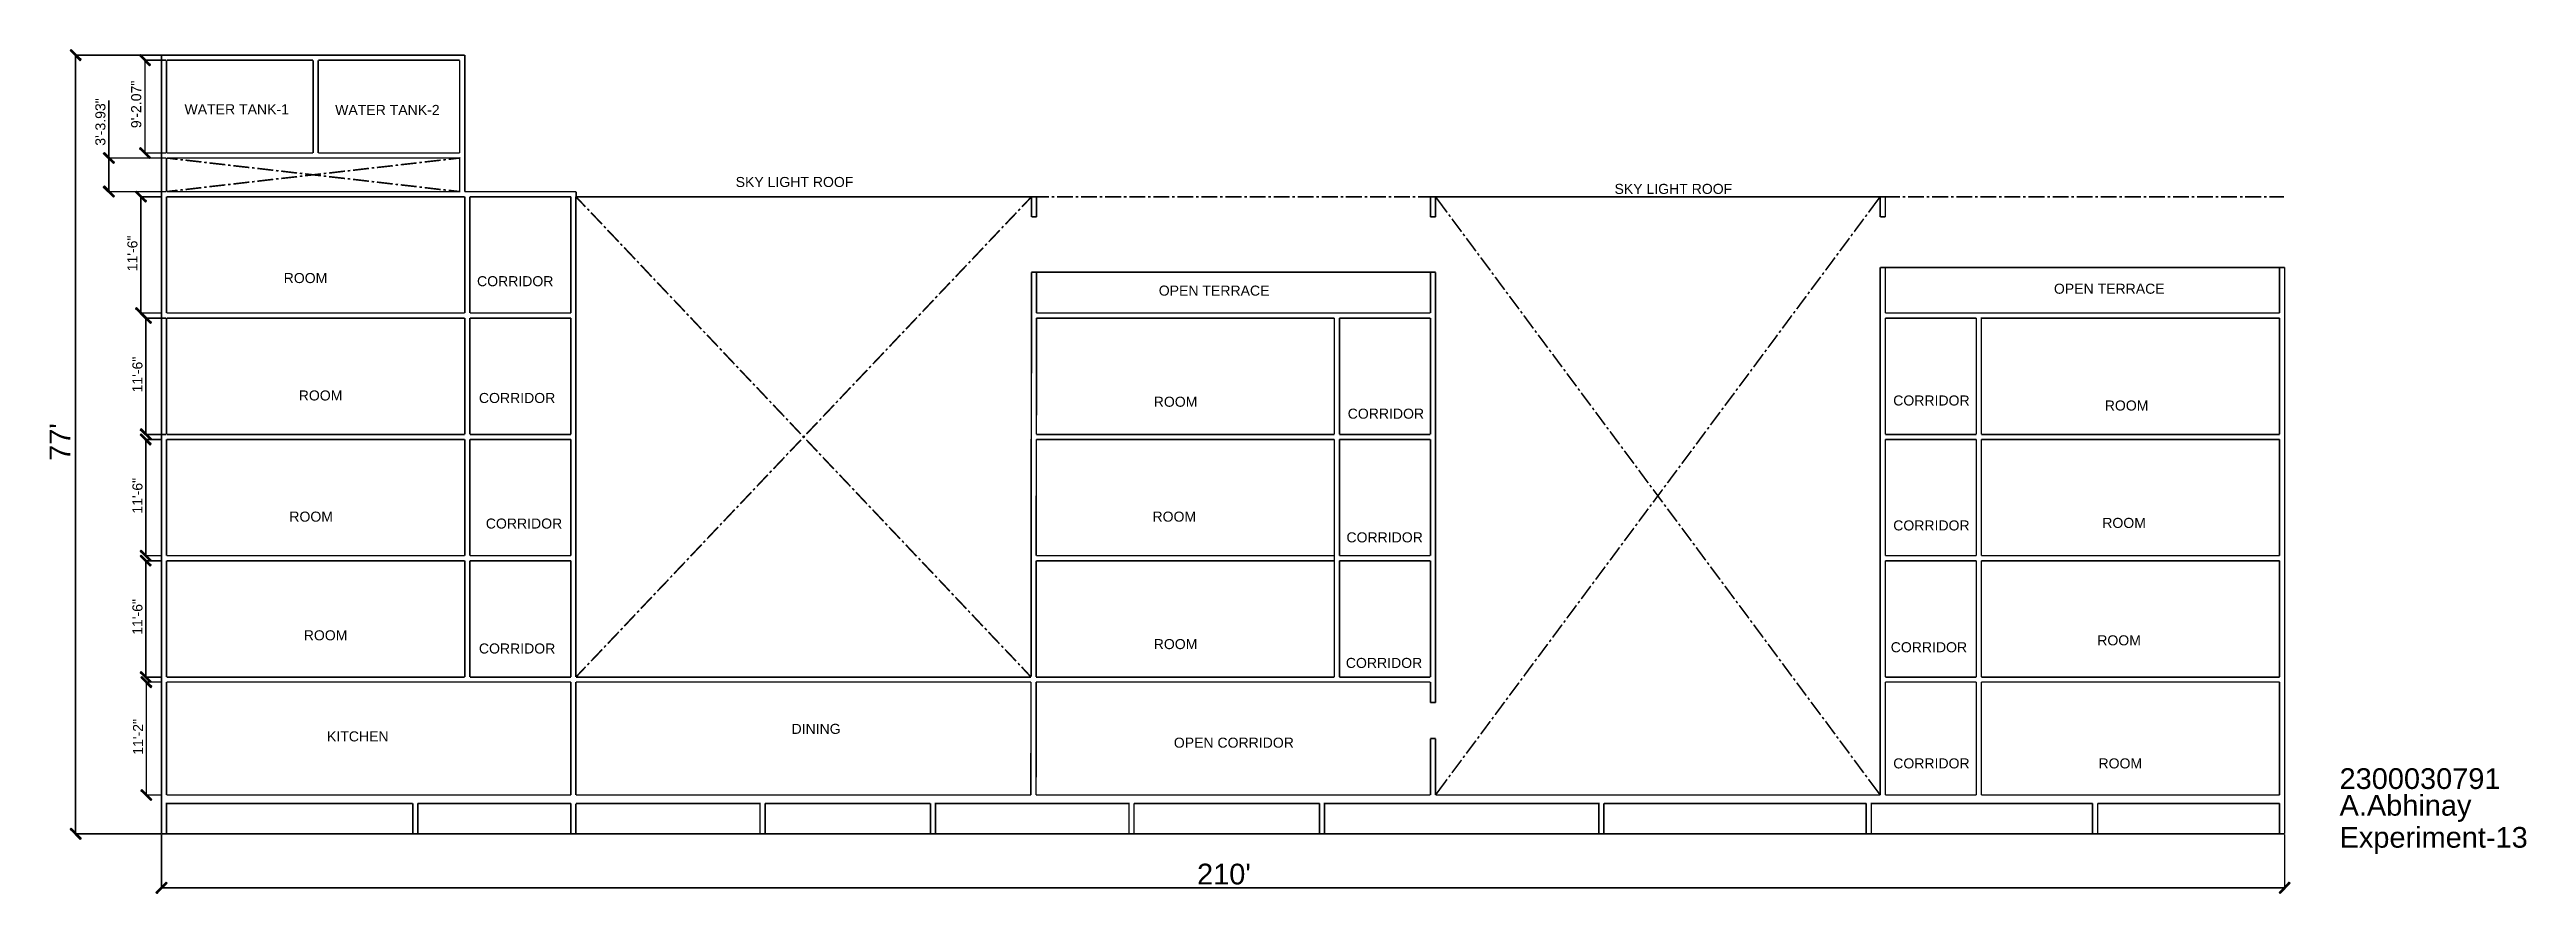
# Model space of a CAD drawing. Header units: millimetres. Extents: x 11 to 405, y 85 to 219.
import ezdxf

# ---------------------------------------------------------------- set-up
doc = ezdxf.new("R2010")
doc.units = ezdxf.units.MM
for name, color, linetype in [('H', 7, 'Continuous'), ('P', 7, 'Continuous'), ('T', 7, 'Continuous')]:
    doc.layers.add(name, color=color, linetype=linetype)

msp = doc.modelspace()

# ---------------------------------------------------------------- hatches: boundary and pattern name
at = {"layer": 'H', "linetype": 'Continuous'}
for points in [[(15.946, 217.293), (15.769, 217.135), (14.164, 218.74), (14.34, 218.916), (15.946, 217.293)], [(26.988, 216.5), (26.829, 216.323), (25.224, 217.946), (25.382, 218.105), (26.988, 216.5)], [(21.255, 200.925), (21.078, 200.748), (19.473, 202.353), (19.632, 202.53), (21.255, 200.925)], [(26.988, 201.718), (26.829, 201.56), (25.224, 203.165), (25.382, 203.323), (26.988, 201.718)], [(21.255, 195.562), (21.078, 195.386), (19.473, 197.009), (19.632, 197.168), (21.255, 195.562)], [(26.353, 194.751), (26.194, 194.575), (24.571, 196.18), (24.747, 196.374), (26.353, 194.751)], [(26.353, 176.23), (26.194, 176.054), (24.571, 177.659), (24.747, 177.853), (26.353, 176.23)], [(27.146, 175.419), (26.97, 175.26), (25.347, 176.865), (25.541, 177.024), (27.146, 175.419)], [(27.146, 156.898), (26.97, 156.739), (25.347, 158.344), (25.541, 158.503), (27.146, 156.898)], [(27.129, 156.104), (26.952, 155.928), (25.347, 157.533), (25.506, 157.709), (27.129, 156.104)], [(27.129, 137.583), (26.952, 137.407), (25.347, 139.012), (25.506, 139.188), (27.129, 137.583)], [(27.129, 136.772), (26.952, 136.613), (25.347, 138.218), (25.506, 138.377), (27.129, 136.772)], [(27.129, 118.251), (26.952, 118.092), (25.347, 119.698), (25.506, 119.856), (27.129, 118.251)], [(27.199, 117.44), (27.04, 117.281), (25.435, 118.886), (25.594, 119.063), (27.199, 117.44)], [(27.199, 99.448), (27.04, 99.289), (25.435, 100.894), (25.594, 101.071), (27.199, 99.448)], [(15.946, 93.292), (15.769, 93.116), (14.164, 94.721), (14.34, 94.897), (15.946, 93.292)], [(28.028, 84.508), (27.834, 84.684), (29.457, 86.289), (29.633, 86.113), (28.028, 84.508)], [(366.236, 84.508), (366.06, 84.684), (367.683, 86.289), (367.859, 86.113), (366.236, 84.508)]]:
    msp.add_hatch(color=256, dxfattribs=at).paths.add_polyline_path(points)

# ---------------------------------------------------------------- linework, layer by layer
at = {"layer": 'P'}
for points in [[(14.164, 218.74), (14.323, 218.916)], [(15.946, 217.311), (14.164, 218.74)], [(14.164, 218.74), (15.769, 217.135)], [(15.946, 217.311), (14.164, 218.74)], [(14.323, 218.916), (15.946, 217.311)], [(15.769, 217.135), (15.946, 217.311)], [(25.206, 217.946), (25.382, 218.105)], [(26.988, 216.5), (25.206, 217.946)], [(25.206, 217.946), (26.811, 216.341)], [(26.988, 216.5), (25.206, 217.946)], [(25.382, 218.105), (26.988, 216.5)], [(26.811, 216.341), (26.988, 216.5)], [(19.456, 202.371), (19.632, 202.53)], [(21.237, 200.925), (19.456, 202.371)], [(19.456, 202.371), (21.078, 200.748)], [(21.237, 200.925), (19.456, 202.371)], [(19.632, 202.53), (21.237, 200.925)], [(25.382, 203.341), (25.206, 203.165)], [(25.206, 203.165), (26.988, 201.736)], [(25.206, 203.165), (26.988, 201.736)], [(26.811, 201.56), (25.206, 203.165)], [(26.988, 201.736), (25.382, 203.341)], [(26.988, 201.736), (26.811, 201.56)], [(21.078, 200.748), (21.237, 200.925)], [(19.632, 197.185), (19.456, 197.009)], [(19.456, 197.009), (21.237, 195.562)], [(19.456, 197.009), (21.237, 195.562)], [(21.078, 195.386), (19.456, 197.009)], [(21.237, 195.562), (19.632, 197.185)], [(21.237, 195.562), (21.078, 195.386)], [(24.571, 196.197), (24.73, 196.374)], [(26.353, 194.751), (24.571, 196.197)], [(24.571, 196.197), (26.176, 194.592)], [(26.353, 194.751), (24.571, 196.197)], [(24.73, 196.374), (26.353, 194.751)], [(26.176, 194.592), (26.353, 194.751)], [(24.73, 177.853), (24.571, 177.677)], [(24.571, 177.677), (26.353, 176.23)], [(24.571, 177.677), (26.353, 176.23)], [(26.176, 176.071), (24.571, 177.677)], [(26.353, 176.23), (24.73, 177.853)], [(25.347, 176.865), (25.523, 177.042)], [(27.129, 175.436), (25.347, 176.865)], [(25.347, 176.865), (26.97, 175.26)], [(27.129, 175.436), (25.347, 176.865)], [(25.523, 177.042), (27.129, 175.436)], [(26.353, 176.23), (26.176, 176.071)], [(26.97, 175.26), (27.129, 175.436)], [(25.523, 158.521), (25.347, 158.344)], [(25.347, 158.344), (27.129, 156.916)], [(25.347, 158.344), (27.129, 156.916)], [(26.97, 156.739), (25.347, 158.344)], [(27.129, 156.916), (25.523, 158.521)], [(25.329, 157.551), (25.506, 157.709)], [(27.111, 156.104), (25.329, 157.551)], [(25.329, 157.551), (26.952, 155.928)], [(27.111, 156.104), (25.329, 157.551)], [(25.506, 157.709), (27.111, 156.104)], [(26.952, 155.928), (27.111, 156.104)], [(27.129, 156.916), (26.97, 156.739)], [(25.506, 139.188), (25.329, 139.03)], [(25.329, 139.03), (27.111, 137.583)], [(25.329, 139.03), (27.111, 137.583)], [(26.952, 137.407), (25.329, 139.03)], [(25.329, 138.218), (25.506, 138.395)], [(27.111, 136.772), (25.329, 138.218)], [(25.329, 138.218), (26.952, 136.613)], [(27.111, 136.772), (25.329, 138.218)], [(27.111, 137.583), (25.506, 139.188)], [(25.506, 138.395), (27.111, 136.772)], [(27.111, 137.583), (26.952, 137.407)], [(26.952, 136.613), (27.111, 136.772)], [(25.506, 119.874), (25.329, 119.698)], [(25.329, 119.698), (27.111, 118.251)], [(25.329, 119.698), (27.111, 118.251)], [(26.952, 118.092), (25.329, 119.698)], [(25.418, 118.886), (25.594, 119.063)], [(27.199, 117.457), (25.418, 118.886)], [(25.418, 118.886), (27.023, 117.281)], [(27.199, 117.457), (25.418, 118.886)], [(27.111, 118.251), (25.506, 119.874)], [(25.594, 119.063), (27.199, 117.457)], [(27.111, 118.251), (26.952, 118.092)], [(27.023, 117.281), (27.199, 117.457)], [(25.594, 101.088), (25.418, 100.894)], [(25.418, 100.894), (27.199, 99.466)], [(25.418, 100.894), (27.199, 99.466)], [(27.023, 99.289), (25.418, 100.894)], [(27.199, 99.466), (25.594, 101.088)], [(27.199, 99.466), (27.023, 99.289)], [(14.323, 94.897), (14.164, 94.738)], [(14.164, 94.738), (15.946, 93.292)], [(14.164, 94.738), (15.946, 93.292)], [(15.769, 93.116), (14.164, 94.738)], [(15.946, 93.292), (14.323, 94.897)], [(15.946, 93.292), (15.769, 93.116)], [(27.834, 84.684), (29.457, 86.289)], [(28.011, 84.526), (27.834, 84.684)], [(29.457, 86.289), (28.011, 84.526)], [(29.457, 86.289), (28.011, 84.526)], [(28.011, 84.526), (29.616, 86.131)], [(29.616, 86.131), (29.457, 86.289)], [(367.683, 86.289), (366.06, 84.684)], [(366.06, 84.684), (366.236, 84.526)], [(366.236, 84.526), (367.683, 86.289)], [(366.236, 84.526), (367.683, 86.289)], [(367.841, 86.131), (366.236, 84.526)], [(367.683, 86.289), (367.841, 86.131)]]:
    msp.add_lwpolyline(points, dxfattribs=at)
at = {"layer": 'P', "const_width": 0.254}
for points in [[(28.646, 218.034), (14.887, 218.034)], [(15.046, 94.015), (15.046, 218.034)], [(29.457, 217.223), (25.929, 217.223)], [(26.106, 202.442), (26.106, 217.223)], [(28.734, 195.474), (28.734, 218.034), (77.047, 218.034)], [(28.734, 94.015), (28.734, 218.034)], [(29.545, 217.223), (52.881, 217.223)], [(29.545, 202.442), (29.545, 217.223)], [(52.881, 217.223), (52.881, 202.442)], [(53.693, 217.223), (76.235, 217.223)], [(53.693, 217.223), (53.693, 202.442)], [(76.235, 217.223), (76.235, 202.442)], [(77.047, 218.034), (77.047, 196.286)], [(20.355, 196.286), (20.355, 201.648), (20.355, 210.838)], [(29.457, 201.648), (20.179, 201.648)], [(29.457, 202.442), (25.929, 202.442)], [(29.545, 202.442), (52.881, 202.442)], [(29.545, 201.648), (76.235, 201.648)], [(29.545, 196.286), (29.545, 201.648)], [(29.545, 201.648), (31.291, 201.436)], [(31.715, 201.383), (32.138, 201.348)], [(32.561, 201.295), (35.101, 201.013)], [(53.693, 202.442), (76.235, 202.442)], [(73.201, 201.295), (70.661, 201.013)], [(74.048, 201.383), (73.625, 201.348)], [(74.471, 196.497), (76.235, 196.286), (76.235, 201.648), (74.471, 201.436)], [(76.235, 201.648), (76.235, 196.286)], [(35.525, 200.96), (35.948, 200.907)], [(36.371, 200.854), (38.911, 200.572)], [(38.911, 197.362), (36.371, 197.079)], [(39.335, 200.519), (39.758, 200.466)], [(39.758, 197.45), (39.335, 197.414)], [(40.181, 200.413), (42.721, 200.131)], [(42.721, 197.803), (40.181, 197.503)], [(43.145, 200.078), (43.568, 200.043)], [(43.568, 197.891), (43.145, 197.838)], [(43.991, 199.99), (46.531, 199.69)], [(46.531, 198.243), (43.991, 197.944)], [(46.955, 199.637), (47.378, 199.584)], [(47.378, 198.332), (46.955, 198.296)], [(47.801, 199.549), (50.341, 199.249)], [(50.341, 198.667), (47.801, 198.385)], [(50.765, 199.214), (51.188, 199.161)], [(51.188, 198.773), (50.765, 198.72)], [(51.611, 199.108), (54.151, 198.826)], [(54.151, 199.108), (51.611, 198.826)], [(54.998, 199.214), (54.575, 199.161)], [(54.575, 198.773), (54.998, 198.72)], [(57.961, 199.549), (55.421, 199.249)], [(55.421, 198.667), (57.961, 198.385)], [(58.808, 199.637), (58.385, 199.584)], [(58.385, 198.332), (58.808, 198.296)], [(61.771, 199.99), (59.231, 199.69)], [(59.231, 198.243), (61.771, 197.944)], [(62.618, 200.078), (62.195, 200.043)], [(62.195, 197.891), (62.618, 197.838)], [(65.581, 200.413), (63.041, 200.131)], [(63.041, 197.803), (65.581, 197.503)], [(66.428, 200.519), (66.005, 200.466)], [(66.005, 197.45), (66.428, 197.414)], [(69.391, 200.854), (66.851, 200.572)], [(66.851, 197.362), (69.391, 197.079)], [(70.238, 200.96), (69.815, 200.907)], [(29.457, 196.286), (20.179, 196.286)], [(28.646, 195.474), (25.294, 195.474)], [(25.453, 176.953), (25.453, 195.474)], [(28.734, 176.142), (28.734, 195.474)], [(31.291, 196.497), (29.545, 196.286)], [(29.545, 196.286), (76.235, 196.286)], [(29.545, 195.474), (77.047, 195.474)], [(29.545, 176.953), (29.545, 195.474)], [(32.138, 196.585), (31.715, 196.533)], [(35.101, 196.921), (32.561, 196.621)], [(35.948, 197.026), (35.525, 196.973)], [(69.815, 197.026), (70.238, 196.973)], [(70.661, 196.921), (73.201, 196.621)], [(73.625, 196.585), (74.048, 196.533)], [(77.047, 196.286), (94.774, 196.286)], [(77.047, 195.474), (77.047, 176.953)], [(77.858, 195.474), (93.962, 195.474)], [(77.858, 195.474), (77.858, 176.953)], [(77.858, 195.474), (93.962, 195.474)], [(93.962, 195.474), (93.962, 176.953)], [(94.756, 195.474), (167.34, 195.474)], [(94.756, 195.474), (94.756, 118.974)], [(94.756, 195.474), (96.273, 193.869)], [(94.774, 196.286), (94.774, 195.474)], [(96.573, 193.569), (96.855, 193.269)], [(165.506, 193.552), (165.223, 193.234)], [(167.34, 195.474), (165.806, 193.869)], [(167.34, 195.474), (167.34, 192.264)], [(167.34, 195.474), (170.109, 195.474)], [(168.134, 195.474), (168.134, 192.264)], [(170.533, 195.474), (170.956, 195.474)], [(171.379, 195.474), (173.937, 195.474)], [(174.36, 195.474), (174.801, 195.474)], [(175.225, 195.474), (177.782, 195.474)], [(178.206, 195.474), (178.629, 195.474)], [(179.052, 195.474), (181.61, 195.474)], [(182.033, 195.474), (182.474, 195.474)], [(182.898, 195.474), (185.438, 195.474)], [(185.879, 195.474), (186.302, 195.474)], [(186.725, 195.474), (189.283, 195.474)], [(189.706, 195.474), (190.13, 195.474)], [(190.553, 195.474), (193.111, 195.474)], [(193.534, 195.474), (193.975, 195.474)], [(194.398, 195.474), (196.938, 195.474)], [(197.379, 195.474), (197.803, 195.474)], [(198.226, 195.474), (200.783, 195.474)], [(201.207, 195.474), (201.63, 195.474)], [(202.071, 195.474), (204.611, 195.474)], [(205.052, 195.474), (205.475, 195.474)], [(205.899, 195.474), (208.456, 195.474)], [(208.88, 195.474), (209.303, 195.474)], [(209.726, 195.474), (212.284, 195.474)], [(212.707, 195.474), (213.148, 195.474)], [(213.572, 195.474), (216.129, 195.474)], [(216.553, 195.474), (216.976, 195.474)], [(217.399, 195.474), (219.957, 195.474)], [(220.38, 195.474), (220.804, 195.474)], [(221.245, 195.474), (223.802, 195.474)], [(224.226, 195.474), (224.649, 195.474)], [(225.072, 195.474), (227.63, 195.474)], [(228.053, 195.474), (228.477, 195.474)], [(228.9, 195.474), (231.687, 195.474)], [(230.875, 195.474), (230.875, 192.264)], [(231.687, 195.474), (303.336, 195.474)], [(231.687, 195.474), (231.687, 192.264)], [(231.687, 195.474), (233.539, 192.969)], [(300.655, 192.969), (302.525, 195.474)], [(302.525, 192.264), (302.525, 195.474)], [(303.336, 192.264), (303.336, 195.474)], [(303.336, 195.474), (305.682, 195.474)], [(306.105, 195.474), (306.546, 195.474)], [(306.97, 195.474), (309.527, 195.474)], [(309.951, 195.474), (310.374, 195.474)], [(310.797, 195.474), (313.355, 195.474)], [(313.778, 195.474), (314.202, 195.474)], [(314.643, 195.474), (317.2, 195.474)], [(317.623, 195.474), (318.047, 195.474)], [(318.47, 195.474), (321.028, 195.474)], [(321.451, 195.474), (321.874, 195.474)], [(322.298, 195.474), (324.873, 195.474)], [(325.296, 195.474), (325.72, 195.474)], [(326.143, 195.474), (328.701, 195.474)], [(329.124, 195.474), (329.547, 195.474)], [(329.971, 195.474), (332.546, 195.474)], [(332.969, 195.474), (333.393, 195.474)], [(333.816, 195.474), (336.374, 195.474)], [(336.797, 195.474), (337.22, 195.474)], [(337.644, 195.474), (340.201, 195.474)], [(340.642, 195.474), (341.066, 195.474)], [(341.489, 195.474), (344.047, 195.474)], [(344.47, 195.474), (344.893, 195.474)], [(345.317, 195.474), (347.874, 195.474)], [(348.298, 195.474), (348.738, 195.474)], [(349.162, 195.474), (351.719, 195.474)], [(352.143, 195.474), (352.566, 195.474)], [(352.989, 195.474), (355.547, 195.474)], [(355.97, 195.474), (356.394, 195.474)], [(356.835, 195.474), (359.375, 195.474)], [(359.816, 195.474), (360.239, 195.474)], [(360.662, 195.474), (363.22, 195.474)], [(363.643, 195.474), (364.067, 195.474)], [(364.508, 195.474), (366.854, 195.474)], [(97.155, 192.952), (98.919, 191.1)], [(99.201, 190.782), (99.501, 190.482)], [(99.783, 190.165), (101.565, 188.313)], [(162.278, 190.147), (160.514, 188.295)], [(162.86, 190.782), (162.578, 190.465)], [(164.924, 192.934), (163.16, 191.082)], [(167.34, 192.264), (168.134, 192.264)], [(230.875, 192.264), (231.687, 192.264)], [(233.803, 192.634), (234.05, 192.282)], [(234.297, 191.946), (235.832, 189.9)], [(236.079, 189.565), (236.326, 189.212)], [(297.868, 189.212), (298.115, 189.565)], [(298.379, 189.9), (299.896, 191.946)], [(300.161, 192.282), (300.408, 192.634)], [(302.525, 192.264), (303.336, 192.264)], [(101.847, 187.995), (102.147, 187.695)], [(102.429, 187.396), (104.193, 185.526)], [(159.632, 187.36), (157.886, 185.508)], [(160.232, 187.995), (159.932, 187.678)], [(236.59, 188.877), (238.125, 186.813)], [(238.372, 186.478), (238.637, 186.126)], [(238.883, 185.79), (240.418, 183.744)], [(293.811, 183.744), (295.328, 185.79)], [(295.575, 186.126), (295.839, 186.478)], [(296.086, 186.813), (297.621, 188.877)], [(104.493, 185.226), (104.775, 184.908)], [(105.075, 184.609), (106.821, 182.739)], [(107.121, 182.439), (107.403, 182.122)], [(107.703, 181.822), (109.467, 179.952)], [(154.358, 181.804), (152.594, 179.952)], [(154.958, 182.421), (154.658, 182.122)], [(157.004, 184.591), (155.24, 182.739)], [(157.586, 185.208), (157.304, 184.908)], [(167.252, 118.974), (167.323, 183.444)], [(167.323, 183.444), (231.687, 183.444)], [(168.116, 176.953), (168.134, 183.444)], [(230.875, 176.953), (230.875, 183.444)], [(231.687, 114.917), (231.687, 183.444)], [(240.665, 183.392), (240.912, 183.056)], [(241.177, 182.704), (242.693, 180.658)], [(291.5, 180.658), (293.035, 182.704)], [(293.299, 183.056), (293.546, 183.392)], [(302.525, 176.142), (302.525, 184.203)], [(366.959, 184.203), (302.525, 184.203)], [(303.336, 176.953), (303.336, 184.203)], [(366.148, 176.953), (366.148, 184.203)], [(366.959, 94.015), (366.959, 184.203)], [(109.767, 179.652), (110.049, 179.352)], [(110.349, 179.035), (112.113, 177.183)], [(151.73, 179.035), (149.966, 177.165)], [(152.312, 179.634), (152.012, 179.335)], [(242.94, 180.322), (243.205, 179.987)], [(243.452, 179.634), (244.987, 177.588)], [(289.225, 177.588), (290.742, 179.634)], [(291.006, 179.987), (291.253, 180.322)], [(28.646, 176.953), (25.294, 176.953)], [(29.457, 176.142), (26.07, 176.142)], [(26.247, 157.621), (26.247, 176.142)], [(28.734, 156.827), (28.734, 176.142)], [(29.545, 176.953), (77.047, 176.953)], [(29.545, 176.142), (77.047, 176.142)], [(29.545, 157.621), (29.545, 176.142)], [(77.047, 176.142), (77.047, 157.621)], [(77.858, 176.953), (93.962, 176.953)], [(77.858, 176.142), (93.962, 176.142)], [(77.858, 176.142), (77.858, 157.621)], [(93.962, 176.142), (93.962, 157.621)], [(112.395, 176.865), (112.695, 176.565)], [(112.995, 176.248), (114.741, 174.396)], [(115.041, 174.078), (115.323, 173.778)], [(147.038, 174.078), (146.738, 173.761)], [(149.084, 176.248), (147.32, 174.378)], [(149.666, 176.865), (149.366, 176.548)], [(168.099, 157.621), (168.116, 176.142)], [(168.116, 176.953), (230.875, 176.953)], [(168.116, 176.142), (215.565, 176.142)], [(215.565, 157.621), (215.565, 176.142)], [(216.376, 176.142), (230.875, 176.142)], [(216.376, 157.621), (216.376, 176.142)], [(230.875, 157.621), (230.875, 176.142)], [(245.233, 177.236), (245.498, 176.9)], [(245.745, 176.565), (247.262, 174.502)], [(247.527, 174.166), (247.773, 173.814)], [(286.42, 173.814), (286.685, 174.166)], [(286.932, 174.502), (288.449, 176.565)], [(288.713, 176.9), (288.96, 177.236)], [(302.525, 100.189), (302.525, 176.142)], [(303.336, 176.953), (366.148, 176.953)], [(303.336, 176.142), (317.835, 176.142)], [(303.336, 157.621), (303.336, 176.142)], [(317.835, 176.142), (317.835, 157.621)], [(318.629, 176.142), (366.148, 176.142)], [(366.148, 176.142), (318.629, 176.142), (318.629, 157.621)], [(366.148, 157.621), (366.148, 176.142)], [(115.623, 173.478), (117.387, 171.609)], [(117.669, 171.309), (117.969, 170.991)], [(118.251, 170.692), (120.015, 168.822)], [(143.81, 170.674), (142.046, 168.822)], [(144.392, 171.291), (144.11, 170.991)], [(146.438, 173.461), (144.692, 171.609)], [(248.038, 173.478), (249.555, 171.432)], [(249.82, 171.097), (250.067, 170.744)], [(250.331, 170.409), (251.848, 168.346)], [(282.363, 168.346), (283.88, 170.409)], [(284.145, 170.744), (284.392, 171.097)], [(284.656, 171.432), (286.173, 173.478)], [(120.315, 168.522), (120.615, 168.204)], [(120.897, 167.887), (122.661, 166.035)], [(122.943, 165.735), (123.243, 165.435)], [(139.118, 165.735), (138.818, 165.418)], [(141.164, 167.887), (139.4, 166.035)], [(141.746, 168.504), (141.464, 168.204)], [(252.113, 168.01), (252.36, 167.675)], [(252.607, 167.323), (254.141, 165.276)], [(280.07, 165.276), (281.605, 167.323)], [(281.852, 167.675), (282.099, 168.01)], [(123.543, 165.118), (125.289, 163.266)], [(125.589, 162.948), (125.871, 162.648)], [(126.171, 162.331), (127.935, 160.479)], [(135.89, 162.331), (134.126, 160.479)], [(136.472, 162.948), (136.172, 162.631)], [(138.518, 165.118), (136.772, 163.266)], [(254.388, 164.924), (254.653, 164.588)], [(254.9, 164.236), (256.417, 162.207)], [(256.681, 161.854), (256.928, 161.519)], [(277.266, 161.519), (277.53, 161.854)], [(277.777, 162.207), (279.312, 164.236)], [(279.559, 164.588), (279.806, 164.924)], [(128.235, 160.161), (128.517, 159.861)], [(128.817, 159.544), (130.563, 157.692)], [(133.244, 159.544), (131.48, 157.692)], [(133.844, 160.161), (133.544, 159.844)], [(257.193, 161.167), (258.71, 159.12)], [(258.957, 158.768), (259.221, 158.433)], [(259.486, 158.097), (261.003, 156.034)], [(273.209, 156.034), (274.726, 158.097)], [(274.99, 158.433), (275.237, 158.768)], [(275.484, 159.12), (277.019, 161.167)], [(28.646, 156.827), (26.053, 156.827)], [(29.457, 157.621), (26.07, 157.621)], [(26.229, 138.307), (26.229, 156.827)], [(28.734, 137.495), (28.734, 156.827)], [(29.545, 157.621), (77.047, 157.621)], [(29.545, 156.827), (77.047, 156.827)], [(29.545, 138.307), (29.545, 156.827)], [(77.047, 156.827), (77.047, 138.307)], [(77.858, 157.621), (93.962, 157.621)], [(77.858, 156.827), (93.962, 156.827)], [(77.858, 156.827), (77.858, 138.307)], [(93.962, 156.827), (93.962, 138.307)], [(127.97, 153.97), (126.206, 152.118)], [(128.552, 154.605), (128.252, 154.287)], [(130.616, 156.757), (128.852, 154.905)], [(130.863, 157.392), (131.163, 157.074)], [(131.198, 157.392), (130.898, 157.074)], [(131.463, 156.757), (133.209, 154.905)], [(133.491, 154.605), (133.791, 154.287)], [(134.091, 153.97), (135.837, 152.118)], [(168.081, 138.307), (168.099, 156.827)], [(168.099, 157.621), (215.565, 157.621)], [(168.099, 156.827), (215.565, 156.827)], [(215.565, 118.974), (215.565, 156.827)], [(216.376, 157.621), (230.875, 157.621)], [(216.376, 156.827), (230.875, 156.827)], [(216.376, 138.307), (216.376, 156.827)], [(230.875, 138.307), (230.875, 156.827)], [(261.267, 155.698), (261.514, 155.346)], [(261.761, 155.011), (263.296, 152.964)], [(270.916, 152.964), (272.45, 155.011)], [(272.697, 155.346), (272.962, 155.698)], [(303.336, 157.621), (317.835, 157.621)], [(303.336, 156.827), (317.835, 156.827)], [(303.336, 138.307), (303.336, 156.827)], [(317.835, 156.827), (317.835, 138.307)], [(318.629, 157.621), (366.148, 157.621)], [(318.629, 156.827), (366.148, 156.827)], [(318.629, 156.827), (318.629, 138.307)], [(366.148, 138.307), (366.148, 156.827)], [(125.324, 151.201), (123.578, 149.348)], [(125.924, 151.818), (125.624, 151.518)], [(136.137, 151.818), (136.437, 151.5)], [(136.719, 151.201), (138.483, 149.348)], [(263.543, 152.629), (263.807, 152.277)], [(264.054, 151.941), (265.571, 149.878)], [(268.623, 149.878), (270.157, 151.941)], [(270.422, 152.277), (270.669, 152.629)], [(120.632, 146.244), (120.35, 145.944)], [(122.696, 148.414), (120.932, 146.562)], [(123.278, 149.031), (122.978, 148.731)], [(138.783, 149.031), (139.083, 148.713)], [(139.365, 148.414), (141.111, 146.562)], [(141.411, 146.244), (141.711, 145.927)], [(265.836, 149.543), (266.083, 149.207)], [(265.836, 146.121), (266.083, 146.456)], [(266.347, 148.855), (267.864, 146.808)], [(266.347, 146.808), (267.864, 148.855)], [(268.111, 149.207), (268.376, 149.543)], [(268.111, 146.456), (268.376, 146.121)], [(117.404, 142.857), (115.658, 141.005)], [(117.987, 143.475), (117.704, 143.157)], [(120.05, 145.644), (118.286, 143.775)], [(142.011, 145.627), (143.757, 143.775)], [(144.039, 143.475), (144.339, 143.157)], [(144.639, 142.84), (146.403, 140.988)], [(261.761, 140.653), (263.296, 142.699)], [(263.543, 143.051), (263.807, 143.387)], [(264.054, 143.739), (265.571, 145.785)], [(268.623, 145.785), (270.157, 143.739)], [(270.422, 143.387), (270.669, 143.051)], [(270.916, 142.699), (272.45, 140.653)], [(28.646, 138.307), (26.053, 138.307)], [(29.545, 138.307), (77.047, 138.307)], [(77.858, 138.307), (93.962, 138.307)], [(114.776, 140.07), (113.012, 138.218)], [(115.358, 140.688), (115.058, 140.37)], [(146.703, 140.688), (146.985, 140.37)], [(147.285, 140.053), (149.031, 138.201)], [(168.081, 138.307), (215.565, 138.307)], [(216.376, 138.307), (230.875, 138.307)], [(259.486, 137.566), (261.003, 139.629)], [(261.267, 139.965), (261.514, 140.317)], [(272.697, 140.317), (272.962, 139.965)], [(273.209, 139.629), (274.726, 137.566)], [(303.336, 138.307), (317.835, 138.307)], [(318.629, 138.307), (366.148, 138.307)], [(28.646, 137.495), (26.053, 137.495)], [(26.229, 118.974), (26.229, 137.495)], [(28.734, 118.181), (28.734, 137.495)], [(29.545, 137.495), (77.047, 137.495)], [(29.545, 118.974), (29.545, 137.495)], [(77.047, 137.495), (77.047, 118.974)], [(77.858, 137.495), (93.962, 137.495)], [(77.858, 137.495), (77.858, 118.974)], [(93.962, 137.495), (93.962, 118.974)], [(109.502, 134.497), (107.721, 132.644)], [(110.084, 135.132), (109.784, 134.814)], [(112.13, 137.283), (110.367, 135.431)], [(112.73, 137.901), (112.43, 137.601)], [(149.331, 137.901), (149.631, 137.583)], [(149.913, 137.283), (151.677, 135.431)], [(151.959, 135.114), (152.259, 134.796)], [(152.559, 134.497), (154.323, 132.644)], [(168.063, 118.974), (168.081, 137.495)], [(168.081, 137.495), (215.565, 137.495)], [(216.376, 137.495), (230.875, 137.495)], [(216.376, 118.974), (216.376, 137.495)], [(230.875, 118.974), (230.875, 137.495)], [(256.681, 133.809), (256.928, 134.161)], [(257.193, 134.497), (258.71, 136.543)], [(258.957, 136.878), (259.221, 137.231)], [(274.99, 137.231), (275.237, 136.878)], [(275.484, 136.543), (277.019, 134.497)], [(277.266, 134.161), (277.53, 133.809)], [(303.336, 137.495), (317.835, 137.495)], [(303.336, 118.974), (303.336, 137.495)], [(317.835, 137.495), (317.835, 118.974)], [(318.629, 137.495), (366.148, 137.495)], [(318.629, 137.495), (318.629, 118.974)], [(366.148, 118.974), (366.148, 137.495)], [(106.856, 131.727), (105.093, 129.875)], [(107.438, 132.345), (107.139, 132.027)], [(154.605, 132.327), (154.905, 132.009)], [(155.187, 131.71), (156.951, 129.858)], [(252.607, 128.341), (254.141, 130.404)], [(254.388, 130.739), (254.653, 131.075)], [(254.9, 131.41), (256.417, 133.473)], [(277.777, 133.473), (279.312, 131.41)], [(279.559, 131.075), (279.806, 130.739)], [(280.07, 130.404), (281.605, 128.341)], [(101.582, 126.153), (99.818, 124.301)], [(102.164, 126.771), (101.865, 126.471)], [(104.211, 128.94), (102.464, 127.088)], [(104.793, 129.558), (104.51, 129.24)], [(157.251, 129.54), (157.533, 129.24)], [(157.833, 128.923), (159.579, 127.071)], [(159.879, 126.753), (160.179, 126.453)], [(250.331, 125.271), (251.848, 127.318)], [(252.113, 127.653), (252.36, 127.988)], [(281.852, 127.988), (282.099, 127.653)], [(282.363, 127.318), (283.88, 125.271)], [(98.937, 123.366), (97.173, 121.514)], [(99.519, 124.001), (99.236, 123.684)], [(160.461, 126.136), (162.225, 124.284)], [(162.525, 123.966), (162.807, 123.666)], [(163.107, 123.366), (164.871, 121.514)], [(248.038, 122.185), (249.555, 124.231)], [(249.82, 124.583), (250.067, 124.919)], [(284.145, 124.919), (284.392, 124.583)], [(284.656, 124.231), (286.173, 122.185)], [(28.646, 118.974), (26.053, 118.974)], [(29.545, 118.974), (77.047, 118.974)], [(77.858, 118.974), (93.962, 118.974)], [(96.291, 120.597), (94.756, 118.974)], [(94.756, 118.974), (167.252, 118.974)], [(96.873, 121.214), (96.591, 120.897)], [(165.171, 121.197), (165.453, 120.879)], [(165.753, 120.579), (167.252, 118.974)], [(168.063, 118.974), (215.565, 118.974)], [(216.376, 118.974), (230.875, 118.974)], [(245.233, 118.428), (245.498, 118.763)], [(245.745, 119.098), (247.262, 121.162)], [(247.527, 121.497), (247.773, 121.849)], [(286.42, 121.849), (286.685, 121.497)], [(286.932, 121.162), (288.449, 119.098)], [(288.713, 118.763), (288.96, 118.428)], [(317.835, 118.974), (303.336, 118.974)], [(366.148, 118.974), (318.629, 118.974)], [(28.646, 118.181), (26.141, 118.181)], [(26.317, 100.189), (26.317, 118.181)], [(28.734, 98.848), (28.734, 118.181)], [(29.545, 118.181), (93.962, 118.181)], [(29.545, 100.189), (29.545, 118.181)], [(93.962, 118.181), (93.962, 100.189)], [(94.756, 118.181), (167.252, 118.181)], [(94.756, 118.181), (94.756, 100.189)], [(167.234, 100.189), (167.252, 118.181)], [(168.046, 100.189), (168.063, 118.181)], [(168.063, 118.181), (230.875, 118.181)], [(168.063, 118.181), (215.565, 118.181)], [(215.565, 118.181), (230.875, 118.181)], [(230.875, 114.917), (230.875, 118.181)], [(230.875, 118.181), (230.875, 114.953)], [(230.875, 114.917), (231.687, 114.917)], [(241.177, 112.959), (242.693, 115.006)], [(242.94, 115.341), (243.205, 115.693)], [(243.452, 116.029), (244.987, 118.075)], [(289.225, 118.075), (290.742, 116.029)], [(291.006, 115.693), (291.253, 115.341)], [(291.5, 115.006), (293.035, 112.959)], [(303.336, 118.181), (317.835, 118.181)], [(317.835, 118.181), (303.336, 118.181)], [(303.336, 100.189), (303.336, 118.181)], [(317.835, 118.181), (317.835, 100.189)], [(318.629, 118.181), (350.855, 118.181)], [(366.148, 118.181), (318.629, 118.181)], [(318.629, 118.181), (318.629, 100.189)], [(366.148, 100.189), (366.148, 118.181)], [(238.883, 109.873), (240.418, 111.936)], [(240.665, 112.272), (240.912, 112.607)], [(293.299, 112.607), (293.546, 112.272)], [(293.811, 111.936), (295.328, 109.873)], [(230.875, 100.189), (230.875, 109.185)], [(230.875, 109.185), (231.687, 109.185)], [(231.687, 100.189), (231.687, 109.185)], [(236.079, 106.116), (236.326, 106.451)], [(236.59, 106.803), (238.125, 108.85)], [(238.372, 109.185), (238.637, 109.52)], [(295.575, 109.52), (295.839, 109.185)], [(296.086, 108.85), (297.621, 106.803)], [(297.868, 106.451), (298.115, 106.116)], [(231.687, 100.189), (233.539, 102.694)], [(233.803, 103.029), (234.05, 103.382)], [(234.297, 103.717), (235.832, 105.763)], [(298.379, 105.763), (299.896, 103.717)], [(300.161, 103.382), (300.408, 103.029)], [(300.655, 102.694), (302.525, 100.189)], [(28.646, 100.189), (26.141, 100.189)], [(28.734, 94.015), (28.734, 98.848)], [(29.545, 100.189), (93.962, 100.189)], [(29.545, 94.015), (29.545, 98.848), (68.756, 98.848)], [(29.545, 94.015), (29.545, 98.848)], [(68.756, 98.848), (68.756, 94.015)], [(69.568, 98.848), (93.962, 98.848)], [(69.568, 98.848), (69.568, 94.015)], [(93.962, 94.015), (93.962, 98.848)], [(94.756, 100.189), (167.234, 100.189)], [(94.756, 98.848), (124.072, 98.848)], [(94.756, 98.848), (124.072, 98.848), (124.072, 94.015)], [(94.756, 94.015), (94.756, 98.831)], [(124.072, 94.015), (151.218, 94.015), (151.218, 98.848)], [(124.883, 98.848), (151.218, 98.848)], [(124.883, 98.848), (151.218, 98.848)], [(124.883, 98.848), (124.883, 94.015)], [(152.047, 98.848), (182.862, 98.848)], [(152.047, 98.848), (167.234, 98.848)], [(152.047, 94.015), (152.047, 98.848), (182.862, 98.848), (182.862, 94.015)], [(168.046, 100.189), (230.875, 100.189)], [(182.862, 94.015), (213.219, 94.015), (213.219, 98.848)], [(183.656, 98.848), (213.219, 98.848)], [(183.656, 98.848), (183.656, 94.015)], [(214.013, 98.848), (257.704, 98.848)], [(214.013, 94.015), (214.013, 98.848), (257.704, 98.848), (257.704, 94.015)], [(231.687, 100.189), (302.525, 100.189)], [(257.704, 94.015), (300.302, 94.015), (300.302, 98.848)], [(258.516, 98.848), (300.302, 98.848)], [(258.516, 98.848), (258.516, 94.015)], [(301.113, 98.848), (336.356, 98.848)], [(301.113, 94.015), (301.113, 98.848), (336.356, 98.848)], [(303.336, 100.189), (317.835, 100.189)], [(318.629, 100.189), (366.148, 100.189)], [(336.356, 98.848), (336.356, 94.015)], [(337.167, 98.848), (366.148, 98.848)], [(337.167, 98.848), (337.167, 94.015)], [(366.148, 94.015), (366.148, 98.848)], [(28.646, 94.015), (14.887, 94.015)], [(28.734, 94.015), (366.959, 94.015)], [(28.734, 93.927), (28.734, 85.231)], [(68.756, 94.015), (94.633, 94.015)], [(366.959, 93.927), (366.959, 85.231)], [(28.734, 85.408), (366.959, 85.408)]]:
    msp.add_lwpolyline(points, dxfattribs=at)

# ---------------------------------------------------------------- texts
at = {"layer": 'T', "attachment_point": 1, "rotation": 90}
for s, insert, char_height in [('{\\fArial|b0|i0|c0|p18;9\'-2.07"}', (23.9, 206.4), 1.6), ('{\\fArial|b0|i0|c0|p18;3\'-3.93"}', (18.2, 203.6), 1.6), ('{\\fArial|b0|i0|c0|p18;11\'-6"}', (23.3, 183.6), 1.6), ('{\\fArial|b0|i0|c0|p18;11\'-6"}', (24.1, 164.3), 1.6), ("{\\fArial|b0|i0|c0|p18;77'}", (10.9, 153.4), 3.3), ('{\\fArial|b0|i0|c0|p18;11\'-6"}', (24.1, 145), 1.6), ('{\\fArial|b0|i0|c0|p18;11\'-6"}', (24.1, 125.7), 1.6), ('{\\fArial|b0|i0|c0|p18;11\'-2"}', (24.2, 106.6), 1.6)]:
    msp.add_mtext(s, dxfattribs=dict(at, insert=insert, char_height=char_height))
at = {"layer": 'T', "attachment_point": 7}
for s, insert, char_height in [('{\\fArial|b0|i0|c0|p18;WATER TANK-1}', (32.4, 208.6), 1.6), ('{\\fArial|b0|i0|c0|p18;WATER TANK-2}', (56.4, 208.5), 1.6), ('{\\fArial|b0|i0|c0|p18;SKY LIGHT ROOF}', (120.2, 197), 1.6), ('{\\fArial|b0|i0|c0|p18;SKY LIGHT ROOF}', (260.2, 195.9), 1.6), ('{\\fArial|b0|i0|c0|p18;ROOM}', (48.2, 181.7), 1.6), ('{\\fArial|b0|i0|c0|p18;CORRIDOR}', (79, 181.2), 1.6), ('{\\fArial|b0|i0|c0|p18;OPEN TERRACE}', (330.2, 180), 1.6), ('{\\fArial|b0|i0|c0|p18;OPEN TERRACE}', (187.6, 179.7), 1.6), ('{\\fArial|b0|i0|c0|p18;ROOM}', (50.6, 163), 1.6), ('{\\fArial|b0|i0|c0|p18;CORRIDOR}', (79.3, 162.6), 1.6), ('{\\fArial|b0|i0|c0|p18;ROOM}', (186.8, 162), 1.6), ('{\\fArial|b0|i0|c0|p18;CORRIDOR}', (304.6, 162.2), 1.6), ('{\\fArial|b0|i0|c0|p18;ROOM}', (338.3, 161.4), 1.6), ('{\\fArial|b0|i0|c0|p18;CORRIDOR}', (217.7, 160.1), 1.6), ('{\\fArial|b0|i0|c0|p18;ROOM}', (49.1, 143.7), 1.6), ('{\\fArial|b0|i0|c0|p18;CORRIDOR}', (80.4, 142.6), 1.6), ('{\\fArial|b0|i0|c0|p18;ROOM}', (186.6, 143.7), 1.6), ('{\\fArial|b0|i0|c0|p18;CORRIDOR}', (217.5, 140.4), 1.6), ('{\\fArial|b0|i0|c0|p18;CORRIDOR}', (304.6, 142.3), 1.6), ('{\\fArial|b0|i0|c0|p18;ROOM}', (337.9, 142.7), 1.6), ('{\\fArial|b0|i0|c0|p18;ROOM}', (51.4, 124.8), 1.6), ('{\\fArial|b0|i0|c0|p18;CORRIDOR}', (79.3, 122.7), 1.6), ('{\\fArial|b0|i0|c0|p18;ROOM}', (186.8, 123.4), 1.6), ('{\\fArial|b0|i0|c0|p18;CORRIDOR}', (304.2, 122.9), 1.6), ('{\\fArial|b0|i0|c0|p18;ROOM}', (337.1, 124), 1.6), ('{\\fArial|b0|i0|c0|p18;CORRIDOR}', (217.4, 120.4), 1.6), ('{\\fArial|b0|i0|c0|p18;DINING}', (129.1, 109.9), 1.6), ('{\\fArial|b0|i0|c0|p18;KITCHEN}', (55.1, 108.7), 1.6), ('{\\fArial|b0|i0|c0|p18;OPEN CORRIDOR}', (190, 107.7), 1.6), ('{\\fArial|b0|i0|c0|p18;CORRIDOR}', (304.6, 104.4), 1.6), ('{\\fArial|b0|i0|c0|p18;ROOM}', (337.3, 104.4), 1.6), ('{\\fArial|b0|i0|c0|p18;2300030791}', (375.7, 101.1), 3.3), ('{\\fArial|b0|i0|c0|p18;A.Abhinay}', (375.7, 95.9), 3.3), ('{\\fArial|b0|i0|c0|p18;Experiment-13}', (375.7, 90.8), 3.3), ("{\\fArial|b0|i0|c0|p18;210'}", (193.7, 85.9), 3.3)]:
    msp.add_mtext(s, dxfattribs=dict(at, insert=insert, char_height=char_height))

doc.saveas('drawing.dxf')
